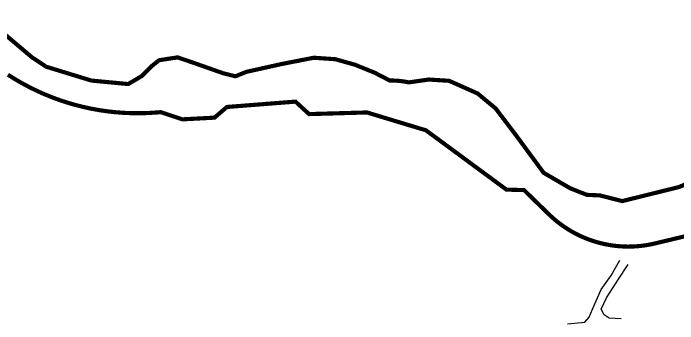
# Model space of a CAD drawing. Extents: x 246623 to 248613, y 375045 to 376133.
# Drawn here: x 247929.6 to 248249.9, y 375709.1 to 375858.5 of the extents above; entities that cross this region are included whole.
import ezdxf

# ---------------------------------------------------------------- set-up
doc = ezdxf.new("R2010")
doc.units = 0
doc.header["$MEASUREMENT"] = 0
doc.linetypes.add('boundary', pattern=[170, 150, -4, 4, -4, 4, -4])
for name, color, linetype in [('-00-경계_369-1 369 매입(20240430)', 7, 'CONTINUOUS'), ('-00-도시계획도로 현황측량경계', 7, 'CONTINUOUS'), ('도로_비포장', 27, 'CONTINUOUS')]:
    doc.layers.add(name, color=color, linetype=linetype)

msp = doc.modelspace()

# ---------------------------------------------------------------- linework, layer by layer
at = {"layer": '-00-경계_369-1 369 매입(20240430)', "color": 1, "linetype": 'boundary', "const_width": 2}
for points in [[(248238.84815747238, 375747.7178680347), (248236.98833047983, 375747.3083432015), (248235.11543321642, 375746.9634911632), (248233.2317138782, 375746.6837258629), (248231.33943365983, 375746.4693831448), (248229.44086403027, 375746.32072029496), (248227.53828400336, 375746.2379157697), (248225.6339774099, 375746.2210689666), (248223.73023015808, 375746.27020011854), (248221.82932747953, 375746.3852502445), (248219.93355119307, 375746.5660812359), (248218.0451769611, 375746.81247603666), (248216.16647156404, 375747.12413887493), (248214.29969017385, 375747.5006956378), (248212.4470736505, 375747.94169431366), (248210.61084585811, 375748.44660553266), (248208.7932109717, 375749.0148232095), (248206.99635086377, 375749.64566526253), (248205.22242245328, 375750.3383744416), (248203.47355515367, 375751.0921192281), (248201.75184826652, 375751.9059948372), (248200.05936852936, 375752.7790243034), (248198.3981475503, 375753.71015965904), (248196.77017945546, 375754.69828317914), (248195.17741842603, 375755.7422087379), (248193.62177639786, 375756.8406832165), (248192.10512074415, 375757.9923880234), (248190.629272041, 375759.1959406673), (248189.1960018755, 375760.44989642466), (248187.80703073207, 375761.7527500588), (248175.80002609093, 375773.4128379434), (248167.30723071602, 375773.6436885379), (248128.55077134643, 375802.17176462745), (248100.08233184775, 375810.78022452525), (248072.17859263704, 375809.98968749295), (248065.63907692954, 375815.9982371273), (248032.60947576497, 375813.4168717484), (248026.5943426104, 375808.275319748), (248011.10086943157, 375807.46503199846), (248000.71107468347, 375810.9236184665), (247998.59772497922, 375810.7584341167), (247994.6475838598, 375810.5127341861), (247990.69131090344, 375810.4037014893), (247986.7336331093, 375810.4314663132), (247982.77927916928, 375810.59599548264), (247978.83297379827, 375810.8970924261), (247974.89943208877, 375811.3343974012), (247970.9833539009, 375811.90738791286), (247967.08941820584, 375812.61537934723), (247963.2222775449, 375813.4575257996), (247959.38655242365, 375814.4328210675), (247955.58682582615, 375815.54009986436), (247951.8276377153, 375816.77803919796), (247948.11347962284, 375818.1451599725), (247944.4487892831, 375819.63982874324), (247940.83794532248, 375821.26025965303), (247937.28526202595, 375823.00451660866), (247933.79498419515, 375824.870515542), (247930.37128206666, 375826.8560269467), (247927.01824632875, 375828.9586785)], [(248389.26028450718, 375783.5807153041), (248238.86152132577, 375747.72105438716), (248238.8481570754, 375747.7178697045)]]:
    msp.add_lwpolyline(points, dxfattribs=at)
at = {"layer": '-00-도시계획도로 현황측량경계', "color": 5, "linetype": 'boundary', "const_width": 2}
for points in [[(247914.7218369958, 375857.50280593336), (247938.60247458893, 375837.3271176869), (247945.47887605857, 375832.7922718467), (247967.29461221996, 375826.12139366963), (247985.01452529404, 375824.45283734286), (247991.43703279545, 375828.2390749465), (247996.2354145055, 375833.0243741096), (247999.88921066874, 375835.91406288405), (248008.80495856737, 375837.30055616575), (248016.88019228808, 375834.5487660308), (248030.85817441696, 375829.622620476), (248036.70942751036, 375828.1832323414), (248041.9855002366, 375830.33334016666), (248058.96257133115, 375834.09290408087), (248074.45424102643, 375837.11722694733), (248084.8109005561, 375836.40753669373), (248094.36161298328, 375833.74545862916), (248103.86731799186, 375829.88372806634), (248111.08070172012, 375826.14177201653), (248112.40015461622, 375826.14448125777), (248113.71898365518, 375826.1038214419), (248115.03576373364, 375826.0198365108), (248116.3490719475, 375825.8926172104), (248117.6574891551, 375825.7223010191), (248118.9596014972, 375825.5090719819), (248120.2540019195, 375825.2531605023), (248129.886813413, 375826.63076934766), (248139.73008445738, 375826.0008900767), (248153.40928098364, 375819.9332817957), (248162.11646026597, 375812.7092657859), (248171.806151836, 375799.9781074673), (248185.2547928844, 375781.73622072535), (248198.15002538596, 375774.2489866819), (248206.11052685737, 375771.1200133017), (248212.3139384341, 375770.8682658647), (248223.13583149877, 375768.11579149903), (248250.57040810958, 375774.8976710762), (248261.14796556445, 375779.5402011575)], [(248389.26028450718, 375783.5807153041), (248238.8481570754, 375747.7178697045), (248238.86152132577, 375747.72105438716), (248238.84815747238, 375747.7178680347), (248236.98833047983, 375747.3083432015), (248235.11543321642, 375746.9634911632), (248233.2317138782, 375746.6837258629), (248231.33943365983, 375746.4693831448), (248229.440864028, 375746.32072029496), (248227.53828400336, 375746.2379157697), (248225.6339774099, 375746.2210689666), (248223.73023015808, 375746.27020011854), (248221.82932747953, 375746.3852502445), (248219.93355119307, 375746.5660812359), (248218.0451769611, 375746.81247603666), (248216.16647156404, 375747.12413887493), (248214.29969017385, 375747.5006956378), (248212.4470736505, 375747.94169431366), (248210.61084585811, 375748.44660553266), (248208.7932109717, 375749.0148232095), (248206.99635086377, 375749.64566526253), (248205.22242245328, 375750.3383744416), (248203.47355515367, 375751.0921192281), (248201.75184826652, 375751.9059948372), (248200.05936852936, 375752.7790243034), (248198.3981475503, 375753.71015965904), (248196.77017945546, 375754.69828317914), (248195.17741842603, 375755.7422087379), (248193.62177639786, 375756.8406832165), (248192.10512074415, 375757.9923880234), (248190.629272041, 375759.1959406673), (248189.1960018755, 375760.44989642466), (248187.80703073207, 375761.7527500588), (248175.80002609093, 375773.4128379434), (248167.30723071602, 375773.6436885379), (248128.55077134643, 375802.17176462745), (248100.08233184775, 375810.78022452525), (248072.17859263704, 375809.98968749295), (248065.63907692954, 375815.9982371273), (248032.60947576497, 375813.4168717484), (248026.5943426104, 375808.275319748), (248011.10086943157, 375807.46503199846), (248000.71107468347, 375810.9236184665), (247998.59772496315, 375810.7584341167), (247994.64758384603, 375810.5127341861), (247990.69131088967, 375810.4037014893), (247986.73363309551, 375810.4314663118), (247982.77927915778, 375810.59599548473), (247978.83297378907, 375810.8970924282), (247974.89943207728, 375811.3343974019), (247970.98335388713, 375811.90738791286), (247967.08941819664, 375812.6153793522), (247963.2222775357, 375813.45752580103), (247959.38655241672, 375814.4328210711), (247955.58682581928, 375815.54009986436), (247951.8276377084, 375816.7780392015), (247948.11347961822, 375818.14515997743), (247944.44878927854, 375819.63982874324), (247940.83794532018, 375821.2602596566), (247937.28526202135, 375823.00451661076), (247933.79498419285, 375824.87051554414), (247930.37128206436, 375826.8560269467), (247927.01824632642, 375828.9586785)]]:
    msp.add_lwpolyline(points, dxfattribs=at)
at = {"layer": '도로_비포장'}
for points in [[(248196.8166147392, 375709.10981200775), (248205.05261474598, 375709.85081202316), (248207.28461475222, 375712.20381202234), (248208.86561476125, 375716.0818120214), (248213.05561477947, 375725.51281201415), (248217.78861479493, 375732.26481201244), (248222.03961481084, 375739.7198120101)], [(248222.5996147599, 375711.4788120527), (248216.81761475475, 375711.810812044), (248214.39661475847, 375713.43881203455), (248213.02661476276, 375716.06681202725), (248215.5766147751, 375721.509812025), (248221.33461479406, 375730.5668120227), (248226.04161480986, 375737.54681202024)]]:
    msp.add_lwpolyline(points, dxfattribs=at)

doc.saveas('drawing.dxf')
